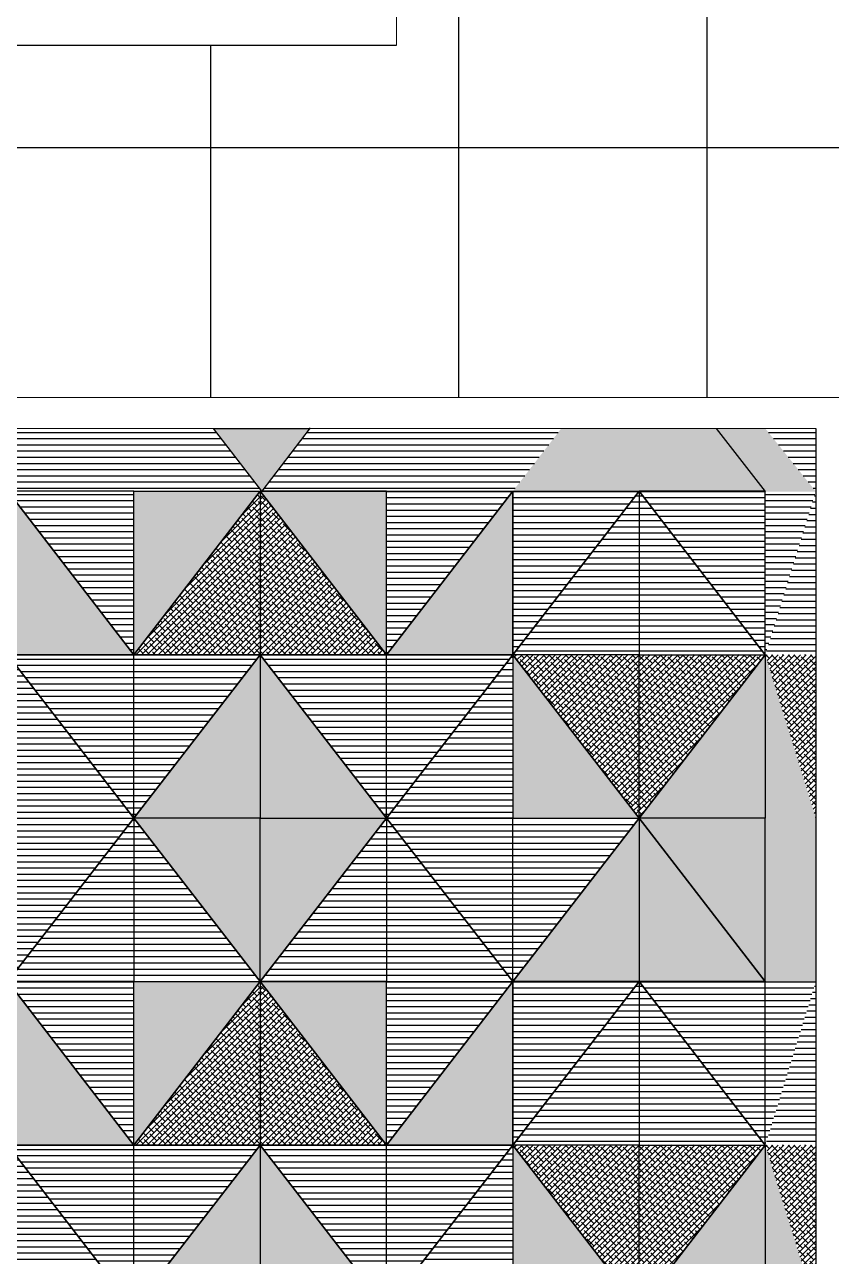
# Model space of a CAD drawing. Header units: millimetres. Extents: x 86441 to 190201, y 16532 to 98188.
# Drawn here: x 89306.7 to 89345.7, y 61025.8 to 61085.4 of the extents above; entities that cross this region are included whole.
import ezdxf

# ---------------------------------------------------------------- set-up
doc = ezdxf.new("R2010")
doc.units = ezdxf.units.MM
doc.header["$LTSCALE"] = 0.1
pattern_1 = [(0, (87386.71894, 60772.0374), (0, 0.3), [])]
pattern_2 = [(0, (87386.71894, 60795.76378), (0, 0.3), [])]
pattern_3 = [(0, (87374.42684, 60780.855), (0, 0.3), [])]
pattern_4 = [(0, (87467.66786, 60772.0374), (0, 0.3), [])]
pattern_5 = [(45, (87502.09948, 60787.4374), (-0.134703842, 0.134703842), []), (135, (87502.09948, 60787.4374), (-0.404111525, 0.134703842), [0.47625, -0.28575])]
pattern_6 = [(0, (87467.66786, 60795.76378), (0, 0.3), [])]
pattern_7 = [(0, (87455.37577, 60780.855), (0, 0.3), [])]
pattern_8 = [(0, (87501.29948, 60788.0374), (0, 0.3), [])]
pattern_9 = [(0, (87467.59158, 60772.9462), (0, 0.3), [])]
pattern_10 = [(45, (87502.09948, 60811.16378), (-0.134703842, 0.134703842), []), (135, (87502.09948, 60811.16378), (-0.404111525, 0.134703842), [0.47625, -0.28575])]
pattern_11 = [(0, (87401.71253, 60473.43067), (0, 0.3), [])]
pattern_12 = [(0, (87501.29948, 60811.76378), (0, 0.3), [])]

msp = doc.modelspace()

# ---------------------------------------------------------------- hatches: boundary and pattern name
at = {"true_color": 0xb1a785, "transparency": 33554687}
h = msp.add_hatch(color=253, dxfattribs=at)
h.dxf.hatch_style = 1
h.paths.add_polyline_path([(89342.499, 61065.82), (89340.125, 61065.82), (89342.49, 61062.781), (89342.499, 61062.781)])
h.paths.add_polyline_path([(89342.499, 61065.82), (89342.499, 61062.769), (89344.945, 61062.769)])
h.paths.add_polyline_path([(89320.466, 61065.82), (89315.799, 61065.82), (89318.136, 61062.781)])
h.paths.add_polyline_path([(89295.978, 61065.82), (89291.298, 61065.82), (89293.636, 61062.781)])
h.paths.add_polyline_path([(89281.42, 61062.781), (89275.313, 61054.873), (89281.42, 61054.873)])
at = {"true_color": 0x66682c, "transparency": 33554687}
h = msp.add_hatch(color=77, dxfattribs=at)
h.dxf.hatch_style = 1
h.paths.add_polyline_path([(89291.29, 61065.82), (89283.767, 61065.82), (89281.42, 61062.781), (89293.636, 61062.781)])
h.paths.add_polyline_path([(89303.505, 61065.82), (89295.983, 61065.82), (89293.636, 61062.781), (89305.852, 61062.781)])
h.paths.add_polyline_path([(89340.153, 61065.82), (89332.63, 61065.82), (89330.284, 61062.781), (89342.499, 61062.781)])
at = {"true_color": 0x65502f, "transparency": 33554687}
h = msp.add_hatch(dxfattribs=at)
h.set_pattern_fill('_USER', color=59, scale=0.3, pattern_type=0)
h.set_pattern_definition(pattern_11)
h.paths.add_polyline_path([(89332.631, 61065.82), (89320.466, 61065.82), (89318.136, 61062.781), (89330.284, 61062.781)])
h.paths.add_polyline_path([(89315.799, 61065.82), (89303.502, 61065.82), (89305.852, 61062.781), (89318.068, 61062.781), (89318.136, 61062.781)])
h.paths.add_polyline_path([(89305.852, 61062.781), (89311.96, 61062.781), (89311.96, 61054.873)])
at = {"true_color": 0x242b7a, "transparency": 33554687}
h = msp.add_hatch(dxfattribs=at)
h.set_pattern_fill('_USER', color=177, scale=0.3, pattern_type=0)
h.set_pattern_definition(pattern_11)
h.paths.add_polyline_path([(89344.945, 61065.82), (89342.499, 61065.82), (89344.945, 61062.769)])
h.paths.add_polyline_path([(89342.499, 61062.781), (89344.945, 61062.781), (89342.499, 61054.873)])
at = {"true_color": 0xb1a785, "transparency": 33554687}
h = msp.add_hatch(color=253, dxfattribs=at)
h.dxf.hatch_style = 1
h.paths.add_polyline_path([(89305.852, 61054.873), (89311.96, 61054.873), (89305.852, 61062.781)])
at = {"true_color": 0x65502f, "transparency": 33554687}
h = msp.add_hatch(dxfattribs=at)
h.set_pattern_fill('ANSI38', color=59, scale=0.06)
h.set_pattern_definition([(45, (87402.82684, 60836.18137), (-0.134703842, 0.134703842), []), (135, (87402.82684, 60836.18137), (-0.404111525, 0.134703842), [0.47625, -0.28575])])
h.paths.add_polyline_path([(89311.96, 61054.873), (89318.068, 61054.873), (89318.068, 61062.781)])
at = {"true_color": 0x66682c, "transparency": 33554687}
h = msp.add_hatch(color=77, dxfattribs=at)
h.dxf.hatch_style = 1
h.paths.add_polyline_path([(89318.068, 61062.781), (89311.96, 61062.781), (89311.96, 61054.873)])
at = {"true_color": 0x65502f, "transparency": 33554687}
h = msp.add_hatch(dxfattribs=at)
h.set_pattern_fill('ANSI38', color=59, scale=0.06)
h.set_pattern_definition([(45, (87483.77577, 60836.18137), (-0.134703842, 0.134703842), []), (135, (87483.77577, 60836.18137), (-0.404111525, 0.134703842), [0.47625, -0.28575])])
h.paths.add_polyline_path([(89318.068, 61062.781), (89318.068, 61054.873), (89324.176, 61054.873)])
at = {"true_color": 0x66682c, "transparency": 33554687}
h = msp.add_hatch(color=77, dxfattribs=at)
h.dxf.hatch_style = 1
h.paths.add_polyline_path([(89318.068, 61062.781), (89324.176, 61062.781), (89324.176, 61054.873)])
at = {"true_color": 0x65502f, "transparency": 33554687}
h = msp.add_hatch(dxfattribs=at)
h.set_pattern_fill('_USER', color=59, scale=0.3, pattern_type=0)
h.set_pattern_definition([(0, (87489.08367, 60797.27257), (0, 0.3), [])])
h.paths.add_polyline_path([(89330.284, 61062.781), (89324.176, 61062.781), (89324.176, 61054.873)])
at = {"true_color": 0xb1a785, "transparency": 33554687}
h = msp.add_hatch(color=253, dxfattribs=at)
h.dxf.hatch_style = 1
h.paths.add_polyline_path([(89330.284, 61062.781), (89324.176, 61054.873), (89330.284, 61054.873)])
at = {"true_color": 0x65502f, "transparency": 33554687}
h = msp.add_hatch(dxfattribs=at)
h.set_pattern_fill('_USER', color=59, scale=0.3, pattern_type=0)
h.set_pattern_definition([(0, (87495.19158, 60797.27257), (0, 0.3), [])])
h.paths.add_polyline_path([(89336.392, 61062.781), (89330.284, 61062.781), (89330.284, 61054.873)])
h = msp.add_hatch(dxfattribs=at)
h.set_pattern_fill('_USER', color=59, scale=0.3, pattern_type=0)
h.set_pattern_definition([(0, (87479.3311, 60811.76378), (0, 0.3), [])])
h.paths.add_polyline_path([(89330.284, 61054.873), (89336.392, 61054.873), (89336.392, 61062.781)])
h = msp.add_hatch(dxfattribs=at)
h.set_pattern_fill('_USER', color=59, scale=0.3, pattern_type=0)
h.set_pattern_definition(pattern_12)
h.paths.add_polyline_path([(89342.499, 61054.873), (89336.392, 61054.873), (89336.392, 61062.781)])
at = {"true_color": 0x242b7a, "transparency": 33554687}
h = msp.add_hatch(dxfattribs=at)
h.set_pattern_fill('_USER', color=177, scale=0.3, pattern_type=0)
h.set_pattern_definition([(0, (87467.59158, 60796.67257), (0, 0.3), [])])
h.paths.add_polyline_path([(89342.499, 61062.781), (89336.392, 61062.781), (89342.499, 61054.873)])
at = {"true_color": 0x65502f, "transparency": 33554687}
h = msp.add_hatch(dxfattribs=at)
h.set_pattern_fill('_USER', color=59, scale=0.3, pattern_type=0)
h.set_pattern_definition(pattern_12)
h.paths.add_polyline_path([(89342.499, 61054.873), (89344.945, 61054.873), (89344.945, 61062.781)])
at = {"true_color": 0x242b7a, "transparency": 33554687}
h = msp.add_hatch(dxfattribs=at)
h.set_pattern_fill('_USER', color=177, scale=0.3, pattern_type=0)
h.set_pattern_definition(pattern_3)
h.paths.add_polyline_path([(89305.852, 61046.964), (89311.96, 61046.964), (89305.852, 61054.873)])
at = {"true_color": 0x65502f, "transparency": 33554687}
h = msp.add_hatch(dxfattribs=at)
h.set_pattern_fill('_USER', color=59, scale=0.3, pattern_type=0)
h.set_pattern_definition(pattern_2)
h.paths.add_polyline_path([(89305.852, 61054.873), (89311.96, 61054.873), (89311.96, 61046.964)])
h = msp.add_hatch(dxfattribs=at)
h.set_pattern_fill('_USER', color=59, scale=0.3, pattern_type=0)
h.set_pattern_definition(pattern_2)
h.paths.add_polyline_path([(89318.068, 61054.873), (89311.96, 61054.873), (89311.96, 61046.964)])
at = {"true_color": 0xb1a785, "transparency": 33554687}
h = msp.add_hatch(color=253, dxfattribs=at)
h.dxf.hatch_style = 1
h.paths.add_polyline_path([(89318.068, 61054.873), (89311.96, 61046.964), (89318.068, 61046.964)])
at = {"true_color": 0x65502f, "transparency": 33554687}
h = msp.add_hatch(dxfattribs=at)
h.set_pattern_fill('_USER', color=59, scale=0.3, pattern_type=0)
h.set_pattern_definition(pattern_6)
h.paths.add_polyline_path([(89318.068, 61054.873), (89324.176, 61054.873), (89324.176, 61046.964)])
at = {"true_color": 0xb1a785, "transparency": 33554687}
h = msp.add_hatch(color=253, dxfattribs=at)
h.dxf.hatch_style = 1
h.paths.add_polyline_path([(89318.068, 61046.964), (89324.176, 61046.964), (89318.068, 61054.873)])
at = {"true_color": 0x242b7a, "transparency": 33554687}
h = msp.add_hatch(dxfattribs=at)
h.set_pattern_fill('_USER', color=177, scale=0.3, pattern_type=0)
h.set_pattern_definition(pattern_7)
h.paths.add_polyline_path([(89330.284, 61054.873), (89324.176, 61046.964), (89330.284, 61046.964)])
at = {"true_color": 0x65502f, "transparency": 33554687}
h = msp.add_hatch(dxfattribs=at)
h.set_pattern_fill('_USER', color=59, scale=0.3, pattern_type=0)
h.set_pattern_definition(pattern_6)
h.paths.add_polyline_path([(89330.284, 61054.873), (89324.176, 61054.873), (89324.176, 61046.964)])
at = {"true_color": 0xb1a785, "transparency": 33554687}
h = msp.add_hatch(color=253, dxfattribs=at)
h.dxf.hatch_style = 1
h.paths.add_polyline_path([(89330.284, 61046.964), (89336.392, 61046.964), (89330.284, 61054.873)])
at = {"true_color": 0x65502f, "transparency": 33554687}
h = msp.add_hatch(dxfattribs=at)
h.set_pattern_fill('ANSI38', color=59, scale=0.06)
h.set_pattern_definition(pattern_10)
h.paths.add_polyline_path([(89336.392, 61046.964), (89336.392, 61054.873), (89330.284, 61054.873)])
h = msp.add_hatch(dxfattribs=at)
h.set_pattern_fill('ANSI38', color=59, scale=0.06)
h.set_pattern_definition(pattern_10)
h.paths.add_polyline_path([(89342.499, 61054.873), (89336.392, 61054.873), (89336.392, 61046.964)])
at = {"true_color": 0xb1a785, "transparency": 33554687}
h = msp.add_hatch(color=253, dxfattribs=at)
h.dxf.hatch_style = 1
h.paths.add_polyline_path([(89342.499, 61054.873), (89336.392, 61046.964), (89342.499, 61046.964)])
h = msp.add_hatch(color=253, dxfattribs=at)
h.dxf.hatch_style = 1
h.paths.add_polyline_path([(89342.499, 61054.873), (89344.945, 61046.964), (89342.499, 61046.964)])
at = {"true_color": 0x65502f, "transparency": 33554687}
h = msp.add_hatch(dxfattribs=at)
h.set_pattern_fill('ANSI38', color=59, scale=0.06)
h.set_pattern_definition(pattern_10)
h.paths.add_polyline_path([(89342.499, 61054.873), (89344.945, 61054.873), (89344.945, 61046.964)])
h = msp.add_hatch(dxfattribs=at)
h.set_pattern_fill('_USER', color=59, scale=0.3, pattern_type=0)
h.set_pattern_definition([(0, (87408.13475, 60793.36378), (0, 0.3), [])])
h.paths.add_polyline_path([(89305.852, 61039.055), (89311.96, 61039.055), (89311.96, 61046.964)])
at = {"true_color": 0x242b7a, "transparency": 33554687}
h = msp.add_hatch(dxfattribs=at)
h.set_pattern_fill('_USER', color=177, scale=0.3, pattern_type=0)
h.set_pattern_definition(pattern_3)
h.paths.add_polyline_path([(89305.852, 61039.055), (89311.96, 61046.964), (89305.852, 61046.964)])
at = {"true_color": 0x65502f, "transparency": 33554687}
h = msp.add_hatch(dxfattribs=at)
h.set_pattern_fill('_USER', color=59, scale=0.3, pattern_type=0)
h.set_pattern_definition(pattern_2)
h.paths.add_polyline_path([(89318.068, 61039.055), (89311.96, 61039.055), (89311.96, 61046.964)])
at = {"true_color": 0xb1a785, "transparency": 33554687}
h = msp.add_hatch(color=253, dxfattribs=at)
h.dxf.hatch_style = 1
h.paths.add_polyline_path([(89318.068, 61046.964), (89311.96, 61046.964), (89318.068, 61039.055)])
at = {"true_color": 0x65502f, "transparency": 33554687}
h = msp.add_hatch(dxfattribs=at)
h.set_pattern_fill('_USER', color=59, scale=0.3, pattern_type=0)
h.set_pattern_definition(pattern_6)
h.paths.add_polyline_path([(89318.068, 61039.055), (89324.176, 61039.055), (89324.176, 61046.964)])
at = {"true_color": 0xb1a785, "transparency": 33554687}
h = msp.add_hatch(color=253, dxfattribs=at)
h.dxf.hatch_style = 1
h.paths.add_polyline_path([(89318.068, 61039.055), (89324.176, 61046.964), (89318.068, 61046.964)])
at = {"true_color": 0x65502f, "transparency": 33554687}
h = msp.add_hatch(dxfattribs=at)
h.set_pattern_fill('_USER', color=59, scale=0.3, pattern_type=0)
h.set_pattern_definition([(0, (87489.08367, 60793.36378), (0, 0.3), [])])
h.paths.add_polyline_path([(89330.284, 61039.055), (89324.176, 61039.055), (89324.176, 61046.964)])
at = {"true_color": 0x242b7a, "transparency": 33554687}
h = msp.add_hatch(dxfattribs=at)
h.set_pattern_fill('_USER', color=177, scale=0.3, pattern_type=0)
h.set_pattern_definition(pattern_7)
h.paths.add_polyline_path([(89330.284, 61046.964), (89324.176, 61046.964), (89330.284, 61039.055)])
at = {"true_color": 0x66682c, "transparency": 33554687}
h = msp.add_hatch(color=77, dxfattribs=at)
h.dxf.hatch_style = 1
h.paths.add_polyline_path([(89330.284, 61039.055), (89336.392, 61039.055), (89336.392, 61046.964)])
at = {"true_color": 0x242b7a, "transparency": 33554687}
h = msp.add_hatch(dxfattribs=at)
h.set_pattern_fill('_USER', color=177, scale=0.3, pattern_type=0)
h.set_pattern_definition([(0, (87481.19158, 60780.855), (0, 0.3), [])])
h.paths.add_polyline_path([(89336.392, 61046.964), (89330.284, 61046.964), (89330.284, 61039.055)])
at = {"true_color": 0x66682c, "transparency": 33554687}
h = msp.add_hatch(color=77, dxfattribs=at)
h.dxf.hatch_style = 1
h.paths.add_polyline_path([(89342.499, 61039.055), (89336.392, 61039.055), (89336.392, 61046.964)])
at = {"true_color": 0xb1a785, "transparency": 33554687}
h = msp.add_hatch(color=253, dxfattribs=at)
h.dxf.hatch_style = 1
h.paths.add_polyline_path([(89342.499, 61046.964), (89336.392, 61046.964), (89342.499, 61039.055)])
h = msp.add_hatch(color=253, dxfattribs=at)
h.dxf.hatch_style = 1
h.paths.add_polyline_path([(89342.499, 61046.964), (89344.945, 61046.964), (89342.499, 61039.055)])
at = {"true_color": 0x66682c, "transparency": 33554687}
h = msp.add_hatch(color=77, dxfattribs=at)
h.dxf.hatch_style = 1
h.paths.add_polyline_path([(89342.499, 61039.055), (89344.945, 61039.055), (89344.945, 61046.964)])
at = {"true_color": 0x65502f, "transparency": 33554687}
h = msp.add_hatch(dxfattribs=at)
h.set_pattern_fill('_USER', color=59, scale=0.3, pattern_type=0)
h.set_pattern_definition([(0, (87408.13475, 60773.5462), (0, 0.3), [])])
h.paths.add_polyline_path([(89305.852, 61039.055), (89311.96, 61039.055), (89311.96, 61031.146)])
at = {"true_color": 0xb1a785, "transparency": 33554687}
h = msp.add_hatch(color=253, dxfattribs=at)
h.dxf.hatch_style = 1
h.paths.add_polyline_path([(89305.852, 61031.146), (89311.96, 61031.146), (89305.852, 61039.055)])
at = {"true_color": 0x65502f, "transparency": 33554687}
h = msp.add_hatch(dxfattribs=at)
h.set_pattern_fill('ANSI38', color=59, scale=0.06)
h.set_pattern_definition([(45, (87402.82684, 60812.45499), (-0.134703842, 0.134703842), []), (135, (87402.82684, 60812.45499), (-0.404111525, 0.134703842), [0.47625, -0.28575])])
h.paths.add_polyline_path([(89311.96, 61031.146), (89318.068, 61031.146), (89318.068, 61039.055)])
at = {"true_color": 0x66682c, "transparency": 33554687}
h = msp.add_hatch(color=77, dxfattribs=at)
h.dxf.hatch_style = 1
h.paths.add_polyline_path([(89318.068, 61039.055), (89311.96, 61039.055), (89311.96, 61031.146)])
at = {"true_color": 0x65502f, "transparency": 33554687}
h = msp.add_hatch(dxfattribs=at)
h.set_pattern_fill('ANSI38', color=59, scale=0.06)
h.set_pattern_definition([(45, (87483.77577, 60812.45499), (-0.134703842, 0.134703842), []), (135, (87483.77577, 60812.45499), (-0.404111525, 0.134703842), [0.47625, -0.28575])])
h.paths.add_polyline_path([(89318.068, 61039.055), (89318.068, 61031.146), (89324.176, 61031.146)])
at = {"true_color": 0x66682c, "transparency": 33554687}
h = msp.add_hatch(color=77, dxfattribs=at)
h.dxf.hatch_style = 1
h.paths.add_polyline_path([(89318.068, 61039.055), (89324.176, 61039.055), (89324.176, 61031.146)])
at = {"true_color": 0x65502f, "transparency": 33554687}
h = msp.add_hatch(dxfattribs=at)
h.set_pattern_fill('_USER', color=59, scale=0.3, pattern_type=0)
h.set_pattern_definition([(0, (87489.08367, 60773.5462), (0, 0.3), [])])
h.paths.add_polyline_path([(89330.284, 61039.055), (89324.176, 61039.055), (89324.176, 61031.146)])
at = {"true_color": 0xb1a785, "transparency": 33554687}
h = msp.add_hatch(color=253, dxfattribs=at)
h.dxf.hatch_style = 1
h.paths.add_polyline_path([(89330.284, 61039.055), (89324.176, 61031.146), (89330.284, 61031.146)])
at = {"true_color": 0x65502f, "transparency": 33554687}
h = msp.add_hatch(dxfattribs=at)
h.set_pattern_fill('_USER', color=59, scale=0.3, pattern_type=0)
h.set_pattern_definition([(0, (87495.19158, 60773.5462), (0, 0.3), [])])
h.paths.add_polyline_path([(89336.392, 61039.055), (89330.284, 61039.055), (89330.284, 61031.146)])
h = msp.add_hatch(dxfattribs=at)
h.set_pattern_fill('_USER', color=59, scale=0.3, pattern_type=0)
h.set_pattern_definition([(0, (87479.3311, 60788.0374), (0, 0.3), [])])
h.paths.add_polyline_path([(89330.284, 61031.146), (89336.392, 61031.146), (89336.392, 61039.055)])
h = msp.add_hatch(dxfattribs=at)
h.set_pattern_fill('_USER', color=59, scale=0.3, pattern_type=0)
h.set_pattern_definition(pattern_8)
h.paths.add_polyline_path([(89342.499, 61031.146), (89336.392, 61031.146), (89336.392, 61039.055)])
at = {"true_color": 0x242b7a, "transparency": 33554687}
h = msp.add_hatch(dxfattribs=at)
h.set_pattern_fill('_USER', color=177, scale=0.3, pattern_type=0)
h.set_pattern_definition(pattern_9)
h.paths.add_polyline_path([(89342.499, 61039.055), (89336.392, 61039.055), (89342.499, 61031.146)])
h = msp.add_hatch(dxfattribs=at)
h.set_pattern_fill('_USER', color=177, scale=0.3, pattern_type=0)
h.set_pattern_definition(pattern_9)
h.paths.add_polyline_path([(89342.499, 61039.055), (89344.945, 61039.055), (89342.499, 61031.146)])
at = {"true_color": 0x65502f, "transparency": 33554687}
h = msp.add_hatch(dxfattribs=at)
h.set_pattern_fill('_USER', color=59, scale=0.3, pattern_type=0)
h.set_pattern_definition(pattern_8)
h.paths.add_polyline_path([(89342.499, 61031.146), (89344.945, 61031.146), (89344.945, 61039.055)])
at = {"true_color": 0x242b7a, "transparency": 33554687}
h = msp.add_hatch(dxfattribs=at)
h.set_pattern_fill('_USER', color=177, scale=0.3, pattern_type=0)
h.set_pattern_definition([(0, (87374.42684, 60757.1286), (0, 0.3), [])])
h.paths.add_polyline_path([(89305.852, 61023.237), (89311.96, 61023.237), (89305.852, 61031.146)])
at = {"true_color": 0x65502f, "transparency": 33554687}
h = msp.add_hatch(dxfattribs=at)
h.set_pattern_fill('_USER', color=59, scale=0.3, pattern_type=0)
h.set_pattern_definition(pattern_1)
h.paths.add_polyline_path([(89305.852, 61031.146), (89311.96, 61031.146), (89311.96, 61023.237)])
h = msp.add_hatch(dxfattribs=at)
h.set_pattern_fill('_USER', color=59, scale=0.3, pattern_type=0)
h.set_pattern_definition(pattern_1)
h.paths.add_polyline_path([(89318.068, 61031.146), (89311.96, 61031.146), (89311.96, 61023.237)])
at = {"true_color": 0xb1a785, "transparency": 33554687}
h = msp.add_hatch(color=253, dxfattribs=at)
h.dxf.hatch_style = 1
h.paths.add_polyline_path([(89318.068, 61031.146), (89311.96, 61023.237), (89318.068, 61023.237)])
at = {"true_color": 0x65502f, "transparency": 33554687}
h = msp.add_hatch(dxfattribs=at)
h.set_pattern_fill('_USER', color=59, scale=0.3, pattern_type=0)
h.set_pattern_definition(pattern_4)
h.paths.add_polyline_path([(89318.068, 61031.146), (89324.176, 61031.146), (89324.176, 61023.237)])
at = {"true_color": 0xb1a785, "transparency": 33554687}
h = msp.add_hatch(color=253, dxfattribs=at)
h.dxf.hatch_style = 1
h.paths.add_polyline_path([(89318.068, 61023.237), (89324.176, 61023.237), (89318.068, 61031.146)])
at = {"true_color": 0x242b7a, "transparency": 33554687}
h = msp.add_hatch(dxfattribs=at)
h.set_pattern_fill('_USER', color=177, scale=0.3, pattern_type=0)
h.set_pattern_definition([(0, (87455.37577, 60757.1286), (0, 0.3), [])])
h.paths.add_polyline_path([(89330.284, 61031.146), (89324.176, 61023.237), (89330.284, 61023.237)])
at = {"true_color": 0x65502f, "transparency": 33554687}
h = msp.add_hatch(dxfattribs=at)
h.set_pattern_fill('_USER', color=59, scale=0.3, pattern_type=0)
h.set_pattern_definition(pattern_4)
h.paths.add_polyline_path([(89330.284, 61031.146), (89324.176, 61031.146), (89324.176, 61023.237)])
at = {"true_color": 0xb1a785, "transparency": 33554687}
h = msp.add_hatch(color=253, dxfattribs=at)
h.dxf.hatch_style = 1
h.paths.add_polyline_path([(89330.284, 61023.237), (89336.392, 61023.237), (89330.284, 61031.146)])
at = {"true_color": 0x65502f, "transparency": 33554687}
h = msp.add_hatch(dxfattribs=at)
h.set_pattern_fill('ANSI38', color=59, scale=0.06)
h.set_pattern_definition(pattern_5)
h.paths.add_polyline_path([(89336.392, 61023.237), (89336.392, 61031.146), (89330.284, 61031.146)])
h = msp.add_hatch(dxfattribs=at)
h.set_pattern_fill('ANSI38', color=59, scale=0.06)
h.set_pattern_definition(pattern_5)
h.paths.add_polyline_path([(89342.499, 61031.146), (89336.392, 61031.146), (89336.392, 61023.237)])
at = {"true_color": 0xb1a785, "transparency": 33554687}
h = msp.add_hatch(color=253, dxfattribs=at)
h.dxf.hatch_style = 1
h.paths.add_polyline_path([(89342.499, 61031.146), (89336.392, 61023.237), (89342.499, 61023.237)])
h = msp.add_hatch(color=253, dxfattribs=at)
h.dxf.hatch_style = 1
h.paths.add_polyline_path([(89342.499, 61031.146), (89344.945, 61023.237), (89342.499, 61023.237)])
at = {"true_color": 0x65502f, "transparency": 33554687}
h = msp.add_hatch(dxfattribs=at)
h.set_pattern_fill('ANSI38', color=59, scale=0.06)
h.set_pattern_definition(pattern_5)
h.paths.add_polyline_path([(89342.499, 61031.146), (89344.945, 61031.146), (89344.945, 61023.237)])

# ---------------------------------------------------------------- linework, layer by layer
at = {"transparency": 33554687}
for p, q in [((89327.665, 61139.42), (89327.665, 61067.32)), ((89339.665, 61139.42), (89339.665, 61067.32)), ((89263.165, 61084.36), (89324.665, 61084.36)), ((89315.665, 61084.36), (89315.665, 61067.32)), ((89340.125, 61065.82), (89342.499, 61062.769)), ((89344.945, 61065.82), (89344.945, 61007.42)), ((89318.068, 61062.781), (89324.176, 61062.781)), ((89324.176, 61062.781), (89330.284, 61062.781))]:
    msp.add_line(p, q, dxfattribs=at)
at = {"color": 17, "lineweight": 5, "true_color": 0x76432c, "transparency": 33554687}
for p, q in [((89324.665, 61086.36), (89324.665, 61084.36)), ((89324.665, 61084.36), (89263.165, 61084.36))]:
    msp.add_line(p, q, dxfattribs=at)
at = {"color": 9, "true_color": 0xc7c8ca, "transparency": 33554687}
msp.add_line((89219.265, 61079.42), (89363.705, 61079.42), dxfattribs=at)
at = {"color": 4, "lineweight": 9, "transparency": 33554687}
msp.add_line((89279.665, 61067.32), (89363.665, 61067.32), dxfattribs=at)
at = {"color": 4, "lineweight": 18, "transparency": 33554687}
for p in [(89279.665, 61065.82), (89344.945, 61007.42)]:
    msp.add_line(p, (89344.945, 61065.82), dxfattribs=at)
at = {"transparency": 33554687}
msp.add_lwpolyline([(89320.487, 61065.847), (89318.136, 61062.781), (89315.799, 61065.82), (89320.466, 61065.82)], dxfattribs=at)
at = {"color": 253, "true_color": 0xb1a785, "transparency": 33554687}
for points in [[(89311.96, 61054.873), (89311.96, 61062.781), (89305.852, 61062.781)], [(89305.852, 61062.781), (89305.852, 61054.873), (89311.96, 61054.873)], [(89318.068, 61062.781), (89318.068, 61054.873), (89311.96, 61054.873)], [(89318.068, 61062.781), (89318.068, 61054.873), (89324.176, 61054.873)], [(89324.176, 61054.873), (89324.176, 61062.781), (89330.284, 61062.781)], [(89330.284, 61062.781), (89330.284, 61054.873), (89324.176, 61054.873)], [(89330.284, 61054.873), (89330.284, 61062.781), (89336.392, 61062.781)], [(89336.392, 61062.781), (89336.392, 61054.873), (89330.284, 61054.873)], [(89336.392, 61062.781), (89336.392, 61054.873), (89342.499, 61054.873)], [(89342.499, 61054.873), (89342.499, 61062.781), (89336.392, 61062.781)], [(89305.852, 61054.873), (89305.852, 61046.964), (89311.96, 61046.964)], [(89311.96, 61046.964), (89311.96, 61054.873), (89305.852, 61054.873)], [(89311.96, 61046.964), (89311.96, 61054.873), (89318.068, 61054.873)], [(89318.068, 61054.873), (89318.068, 61046.964), (89311.96, 61046.964)], [(89324.176, 61046.964), (89324.176, 61054.873), (89318.068, 61054.873)], [(89318.068, 61054.873), (89318.068, 61046.964), (89324.176, 61046.964)], [(89330.284, 61054.873), (89330.284, 61046.964), (89324.176, 61046.964)], [(89324.176, 61046.964), (89324.176, 61054.873), (89330.284, 61054.873)], [(89330.284, 61054.873), (89330.284, 61046.964), (89336.392, 61046.964)], [(89336.392, 61046.964), (89336.392, 61054.873), (89330.284, 61054.873)], [(89336.392, 61046.964), (89336.392, 61054.873), (89342.499, 61054.873)], [(89342.499, 61054.873), (89342.499, 61046.964), (89336.392, 61046.964)], [(89311.96, 61046.964), (89311.96, 61039.055), (89305.852, 61039.055)], [(89305.852, 61039.055), (89305.852, 61046.964), (89311.96, 61046.964)], [(89311.96, 61046.964), (89311.96, 61039.055), (89318.068, 61039.055)], [(89318.068, 61039.055), (89318.068, 61046.964), (89311.96, 61046.964)], [(89324.176, 61046.964), (89324.176, 61039.055), (89318.068, 61039.055)], [(89318.068, 61039.055), (89318.068, 61046.964), (89324.176, 61046.964)], [(89324.176, 61046.964), (89324.176, 61039.055), (89330.284, 61039.055)], [(89330.284, 61039.055), (89330.284, 61046.964), (89324.176, 61046.964)], [(89330.284, 61039.055), (89330.284, 61046.964), (89336.392, 61046.964)], [(89342.499, 61039.055), (89342.499, 61046.964), (89336.392, 61046.964)], [(89311.96, 61031.146), (89311.96, 61039.055), (89305.852, 61039.055)], [(89305.852, 61039.055), (89305.852, 61031.146), (89311.96, 61031.146)], [(89318.068, 61039.055), (89318.068, 61031.146), (89311.96, 61031.146)], [(89318.068, 61039.055), (89318.068, 61031.146), (89324.176, 61031.146)], [(89324.176, 61031.146), (89324.176, 61039.055), (89330.284, 61039.055)], [(89330.284, 61039.055), (89330.284, 61031.146), (89324.176, 61031.146)], [(89330.284, 61031.146), (89330.284, 61039.055), (89336.392, 61039.055)], [(89336.392, 61039.055), (89336.392, 61031.146), (89330.284, 61031.146)], [(89336.392, 61039.055), (89336.392, 61031.146), (89342.499, 61031.146)], [(89342.499, 61031.146), (89342.499, 61039.055), (89336.392, 61039.055)], [(89305.852, 61031.146), (89305.852, 61023.237), (89311.96, 61023.237)], [(89311.96, 61023.237), (89311.96, 61031.146), (89305.852, 61031.146)], [(89311.96, 61023.237), (89311.96, 61031.146), (89318.068, 61031.146)], [(89318.068, 61031.146), (89318.068, 61023.237), (89311.96, 61023.237)], [(89324.176, 61023.237), (89324.176, 61031.146), (89318.068, 61031.146)], [(89318.068, 61031.146), (89318.068, 61023.237), (89324.176, 61023.237)], [(89330.284, 61031.146), (89330.284, 61023.237), (89324.176, 61023.237)], [(89324.176, 61023.237), (89324.176, 61031.146), (89330.284, 61031.146)], [(89330.284, 61031.146), (89330.284, 61023.237), (89336.392, 61023.237)], [(89336.392, 61023.237), (89336.392, 61031.146), (89330.284, 61031.146)], [(89336.392, 61023.237), (89336.392, 61031.146), (89342.499, 61031.146)], [(89342.499, 61031.146), (89342.499, 61023.237), (89336.392, 61023.237)]]:
    msp.add_lwpolyline(points, close=True, dxfattribs=at)
at = {"color": 77, "true_color": 0x66682c, "transparency": 33554687}
for points in [[(89311.96, 61054.873), (89311.96, 61062.781), (89318.068, 61062.781)], [(89324.176, 61054.873), (89324.176, 61062.781), (89318.068, 61062.781)], [(89336.392, 61046.964), (89336.392, 61039.055), (89330.284, 61039.055)], [(89336.392, 61046.964), (89336.392, 61039.055), (89342.499, 61039.055)], [(89311.96, 61031.146), (89311.96, 61039.055), (89318.068, 61039.055)], [(89324.176, 61031.146), (89324.176, 61039.055), (89318.068, 61039.055)]]:
    msp.add_lwpolyline(points, close=True, dxfattribs=at)

doc.saveas('drawing.dxf')
